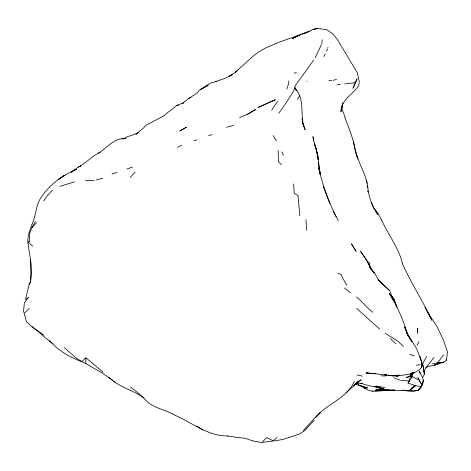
<?xml version="1.0" encoding="UTF-8"?>
<svg xmlns="http://www.w3.org/2000/svg" width="471" height="471" viewBox="0 0 471 471"><rect width="100%" height="100%" fill="white"/><g stroke="black" fill="none" stroke-linecap="round" stroke-linejoin="round"><path stroke-width="0.71" d="M422.834 379.655L423.276 379.756C423.647 383.635 421.421 387.027 419.066 389.894C413.915 392.025 407.798 390.506 402.334 390.229M113.034 380.468L101.695 372.691L85.775 363.571L85.899 357.742L103.09 372.202M322.264 39.764L321.758 43.744M420.462 359.503L420.05 356.765L422.499 364.79L421.604 367.033L421.745 362.058L416.794 348.911L406.591 332.485L407.915 335.187L411.966 341.834L407.521 334.345L404.571 326.915L407.915 335.187L407.521 334.345C403.441 320.033 397.259 306.297 389.458 293.651L393.208 299.998L390.218 291.643M417.559 331.666L417.736 328.163L417.5 333.668M443.97 362.075L440.049 362.623L434.191 365.09L436.382 364.737L443.97 362.075L446.473 360.327L447.45 352.078L443.653 340.551L436.97 326.444L427.668 312.461L424.954 307.239M342.859 102.831L342.123 109.007L345.208 117.556M342.57 103.549L340.957 111.886C340.804 99.722 353.091 94.524 358.79 85.445L359.267 81.56L357.271 72.699L337.701 40.011L333.038 34.03L326.544 29.549L317.737 28.537L313.657 29.22L302.4 34.106L306.862 32.517M412.231 373.856L411.825 375.876L409.452 379.084L409.552 380.904L408.016 383.082L415.628 385.643L421.427 386.679L421.963 385.696L421.751 384.654L417.889 377.807L421.751 384.654L422.97 382.058L423.276 379.756M422.228 378.613L424.395 374.145L424.96 369.193L434.021 357.348M30.191 260.063L30.874 273.239L30.297 281.823L29.143 284.443L25.493 299.503L28.778 297.172L24.368 302.676L23.55 311.06L26.388 321.546L31.887 326.827L43.968 335.205M420.244 373.939L419.396 371.077M412.914 372.932L411.548 376.988L412.349 376.6L418.348 379.856M286.874 89.037L288.823 82.961L288.788 80.871M355.899 81.654L357.036 78.751L352.979 88.265L355.899 81.654L352.991 83.067L344.737 83.82M410.135 389.994L414.633 385.331L410.111 390.047L415.628 385.643L409.988 389.953M326.497 51.31L327.739 48.69M324.036 56.526L325.273 53.912M321.452 44.474L315.258 57.55M424.2 373.403L422.675 363.7L426.667 356.406M35.39 221.282L31.881 227.705L29.39 234.358L29.614 241.187L28.607 242.029L27.854 241.817C27.471 232.968 32.399 225.103 34.642 216.79C36.432 209.607 37.321 201.871 42.202 195.96C50.762 183.784 62.802 174.965 76.502 169.325L71.245 172.309M277.537 101.371L271.696 110.243M416.965 345.272L419.013 341.781M354.269 381.539C347.068 397.518 329.694 402.882 318.178 414.568L320.333 412.525L315.647 417.647M297.407 99.375L299.674 95.648M313.698 60.135L295.553 85.251L293.527 91.274L285.438 103.85L278.785 113.187M408.016 383.082L412.349 376.6M443.617 354.881L437.565 362.711L432.337 363.836M237.201 70.626L235.535 72.134L253.268 56.025L259.009 51.804L265.373 48.101L279.627 41.99L300.91 34.448L292.515 38.587L301.546 34L309.394 31.581M421.592 367.144C417.241 373.738 407.98 374.516 400.744 375.405C389.17 376.871 377.789 373.126 366.214 373.12L375.829 373.738L366.114 373.15L368.269 372.802M43.579 200.982L47.665 195.365L52.34 190.237M413.214 372.066L411.507 374.257L414.056 372.549L408.445 376.882L406.055 377.489L411.825 375.876L408.445 376.882M421.533 386.214L418.054 390.371C411.872 391.795 405.714 390.371 399.514 390.488L388.669 390.1L381.851 388.828L374.751 386.403M317.807 414.586L303.283 430.682M130.179 177.532L135.106 171.986M421.427 386.679L418.054 390.371L415.952 390.447M314.222 420.303L304.784 430.476L299.403 434.091L283.095 439.384L274.216 440.962M32.034 227.552L36.538 222.86M24.78 312.809L29.102 308.499M29.143 284.443L29.897 283.713C33.806 269.971 29.414 255.635 27.854 241.817L32.676 246.198M262.612 441.574L266.774 437.583L273.257 440.88L277.125 437.494M64.339 347.675L75.66 357.601L81.783 361.622L85.899 357.742M411.942 372.914L410.465 374.286L413.108 372.108M346.026 392.72L352.867 386.644L358.29 381.068L353.415 386.026L361.263 379.72L359.361 380.833M200.834 89.231L208.141 85.292L198.962 90.479L197.32 92.952L188.6 98.527L182.324 103.543M182.76 103.39L183.825 102.649L176.902 105.445L165.845 113.988L164.408 115.554L145.568 125.516L143.72 127.818L136.001 134.235L137.573 133.24M71.262 172.127L78.374 167.04L80.665 165.98L78.374 167.04M235.577 72.075L229.648 76.237L232.185 74.512L225.627 78.051L215.229 81.789M79.717 166.428C86.794 162.171 92.493 155.966 99.958 152.31L98.804 153.057C107.211 147.476 114.512 137.82 125.592 138.374L124.344 138.815M201.653 88.889L210.249 83.208L216.931 81.224M65.181 175.035L58.092 179.651L64.162 175.701M247.228 114.5L255.806 109.331L247.699 114.165L239.615 117.668M122.448 139.281L127.882 136.449L131.003 135.66L137.985 132.84M177.443 147.364L181.759 145.262M188.6 98.527L191.079 97.532M356.535 383.188L358.372 382.487M425.802 367.392L429.016 366.244L434.639 365.155L440.049 362.623L437.565 362.711M126.846 169.036L132.416 167.111M208.618 135.672L212.009 134.512M112.033 174.04L117.149 172.368M59.846 186.416L74.577 181.794M294.134 73.211L296.365 72.534M226.563 127.282L233.457 125.398M96.367 179.969L102.707 178.321M333.032 80.311L336.553 79.422M193.875 140.605L196.913 139.911M336.912 84.933L340.521 84.121M399.184 375.116L393.026 375.911L388.204 375.193M313.657 29.22L317.737 28.537M394.875 375.67L393.473 375.882L388.41 375.181M396.976 375.352L398.378 375.134M176.902 105.445L178.768 105.163M272.791 441.139L261.381 442.463L252.656 440.868M416.287 365.178L420.256 364.666M387.227 390.247C379.467 390.724 369.37 393.55 363.547 386.921M388.546 390.1L389.87 389.953M328.917 80.7L331.69 80.476M387.127 390.324L377.589 389.617L390.088 390.182M85.457 180.746L94.388 180.369M409.652 390.689L407.132 390.724M391.525 390.171L394.798 390.065L389.558 390.241M380.003 390.147L374.898 390.253L380.686 390.129M372.061 391.13L372.667 391.118M386.014 390.247L376.205 389.835L380.315 389.929M356.582 383.294L362.24 383.347L360.845 383.111M381.151 375.852L385.873 375.976M227.787 435.987C207.864 436.27 191.897 422.399 174.394 415.004C165.774 409.717 154.983 408.657 147.323 401.775C142.165 396.317 136.402 391.483 130.461 386.915M400.792 380.533L409.552 380.904M306.633 81.195L307.021 81.218M235.959 437.394L244.944 438.201L252.533 440.803M402.057 390.247L405.684 390.589M384.795 374.675L386.962 374.975M384.76 374.675L386.826 374.987M227.434 435.94L235.7 437.17M376.288 386.026L384.848 387.515M383.836 388.946L374.798 386.403M394.651 375.64L398.113 376.329L394.598 375.634M357.201 374.94L362.429 376.158M377.124 386.944L383.158 388.687L368.104 385.478L361.051 383.353M409.741 354.439L414.297 355.935M355.493 384.118L367.621 387.969L359.714 385.625L358.525 384.907M394.027 377.813L399.979 380.156M81.459 361.504C69.349 357.1 58.045 350.289 49.408 340.621M337.901 273.156L341.169 274.575L342.823 278.414L346.844 285.085M81.783 361.622L85.775 363.571M358.755 384.866L366.108 388.463L364.324 387.38M144.102 397.971C132.804 390 118.721 387.027 108.724 377.212M356.376 297.001C362.252 301.422 366.762 307.687 372.714 312.22M385.101 333.174L397.942 341.334L403.435 346.415M114.147 381.263L115.301 382.022M196.69 425.919L202.783 430.011M52.564 343.383C45.322 338.296 39.058 331.931 32.069 326.468M362.376 386.579L365.178 388.657M344.589 288.022L350.383 292.709M356.647 308.434L379.661 329.052M281.552 164.632L278.443 161.847L278.167 150.42M389.17 290.142L383.058 284.449L389.7 290.66M390.382 338.678L395.958 343.812M383.7 285.037L378.372 279.774L378.678 280.127L374.486 272.95L369.658 267.151L374.092 272.986L369.494 266.433L371.177 269.453M378.184 279.727L382.582 284.19L378.201 279.621M371.207 202.253L373.267 207.211L377.919 213.198L381.693 220.145M391.024 295.358L394.044 299.273L396.918 307.186L393.473 298.614L390.959 295.317M391.089 295.452L394.044 299.273M373.267 207.211L377.789 214.617L373.774 207.764L370.536 200.41L368.01 191.02L368.139 191.98C368.192 177.09 358.861 164.732 355.37 150.667C353.538 139.204 349.005 128.489 344.925 117.715M273.115 135.513L276.318 140.87M334.734 214.075L338.278 220.599M333.103 211.149L334.369 213.44M427.668 312.461L431.86 320.233C422.799 300.922 411.101 283.006 402.334 263.56L402.44 263.854C398.984 247.817 388.181 234.994 381.71 220.181M296.324 90.709L294.628 87.524C303.989 97.479 301.157 111.68 302.824 124.038L302.129 119.216M419.331 371.301L422.458 377.312M371.666 269.995L366.815 260.316L360.433 251.255L364.819 257.531L368.758 264.296L370.224 267.987M281.811 151.921L283.448 155.212M336.111 216.519C328.411 201.029 322.382 184.773 318.785 167.829L320.521 174.541M328.246 199.445L323.324 186.451M328.517 200.128L329.7 203.384M302.618 122.631L305.214 129.931L302.67 122.695M370.824 268.959L368.899 263.419L370.73 268.67M370.854 268.947L368.546 261.976L370.112 267.534M356.153 153.269L357.883 158.974L355.37 150.667M303.153 124.627L303.689 126.575L302.158 118.521M318.225 162.23L320.262 174.706L317.707 155.442L313.244 138.686L313.645 140.776L312.956 136.637L313.71 140.805M318.785 167.829L319.662 172.48M316.365 150.237L314.404 143.525L316.506 149.154L318.178 159.634L317.707 155.442L317.86 156.531L316.695 151.633M366.509 180.146L366.944 183.272M353.503 141.959L355.022 149.766M422.675 363.7L424.395 374.145M421.298 364.978L421.604 367.033M446.284 359.061L446.473 360.327M367.156 185.344L367.362 187.417M327.904 47.241L327.94 47.648M299.821 215.765L298.002 195.483L294.187 193.434L293.692 183.949M305.973 219.727L306.639 230.372M186.339 127.311L179.904 130.95L186.339 127.311M275.164 99.805L258.155 107.447L275.164 99.805M356.1 251.296L351.531 243.937L356.1 251.296"/></g></svg>
